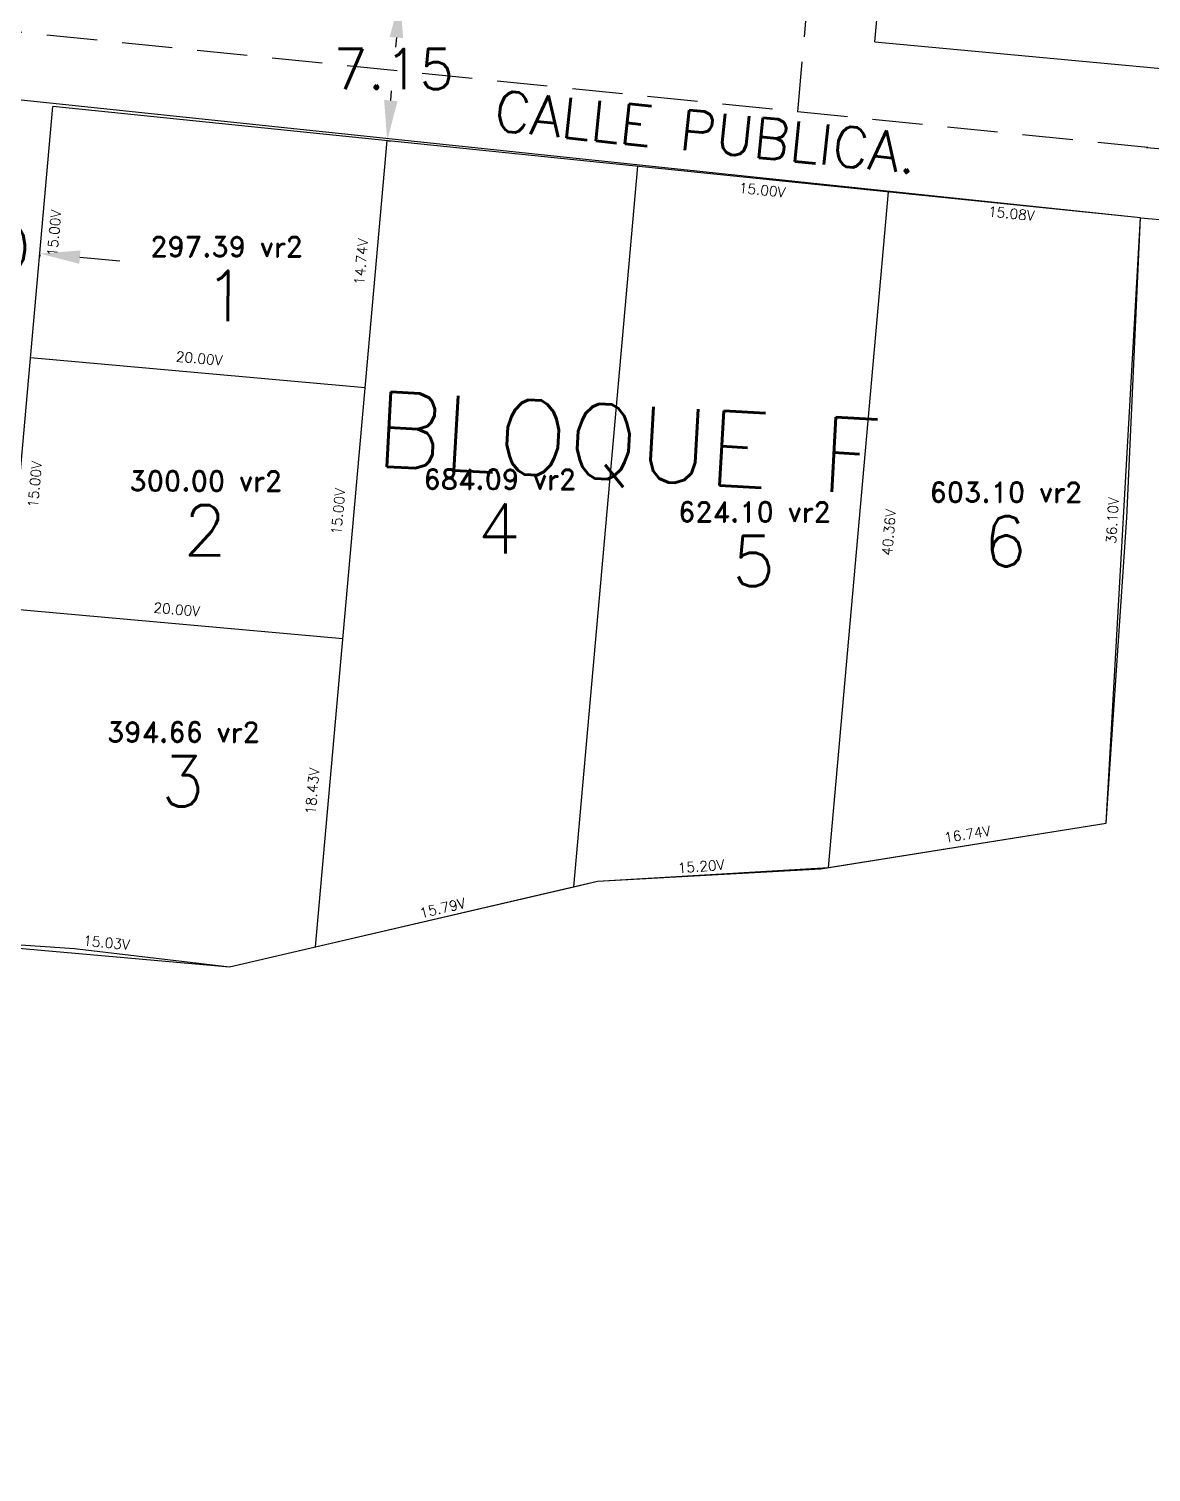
# Model space of a CAD drawing. Header units: metres. Extents: x 294898 to 295286, y 1620966 to 1622103.
# Drawn here: x 295088.7 to 295144.5, y 1621915.2 to 1621986.9 of the extents above; entities that cross this region are included whole.
import ezdxf
from ezdxf.enums import TextEntityAlignment as Align

# ---------------------------------------------------------------- set-up
doc = ezdxf.new("R2010")
doc.units = ezdxf.units.M
doc.linetypes.add('DASHED2', pattern=[0.375, 0.25, -0.125])
doc.layers.add('CVL_CUADCON_TIT', color=1, linetype='Continuous')
doc.layers.add('Medidas Numeracion', color=7, linetype='Continuous')
doc.styles.add('HUECA1', font='hueca1.shx')
doc.styles.get("Standard").update_dxf_attribs({"font": 'simplex.shx'})
doc.dimstyles.new('COTAS LOTES', dxfattribs={"dimscale": 0.25, "dimtxt": 2, "dimasz": 0.18, "dimexe": 0.18, "dimexo": 0.0625, "dimgap": 0.09, "dimtad": 0, "dimlfac": 1.1976, "dimzin": 0, "dimdsep": 46, "dimtxsty": 'Standard', "dimblk": 'NONE', "dimcen": 0, "dimse1": 1, "dimse2": 1, "dimsd1": 1, "dimsd2": 1, "dimadec": 0, "dimazin": 0, "dimtfac": 1, "dimtofl": 0, "dimtmove": 0, "dimatfit": 3, "dimldrblk": 'NONE', "dimfxl": 1, "dimtolj": 1, "dimtzin": 0, "dimarcsym": 0})
doc.dimstyles.get("Standard").update_dxf_attribs({"dimtxt": 0.18, "dimasz": 0.18, "dimexe": 0.18, "dimexo": 0.0625, "dimgap": 0.09, "dimtad": 0, "dimtih": 1, "dimtoh": 1, "dimdec": 4, "dimzin": 0, "dimdsep": 46, "dimtxsty": 'Standard', "dimcen": 0.09, "dimadec": 0, "dimazin": 0, "dimtfac": 1, "dimtdec": 4, "dimtofl": 0, "dimtmove": 0, "dimatfit": 3, "dimfxl": 1, "dimtolj": 1, "dimtzin": 0, "dimarcsym": 0})

# ---------------------------------------------------------------- blocks, each defined once
blk = doc.blocks.new('*D131')
at = {"layer": 'Defpoints', "color": 0, "transparency": 16777216}
for p in [(295089.878, 1621983.064, 769.142), (295090.493, 1621983.009), (295088.765, 1621970.589, 769.142)]:
    blk.add_point(p, dxfattribs=at)
at = {"color": 0, "transparency": 16777216, "insert": (295089.937, 1621976.771), "char_height": 0.5, "attachment_point": 5, "rotation": 84.90412}
blk.add_mtext('\\A1;15.00V', dxfattribs=at)
blk = doc.blocks.new('_None')
blk = doc.blocks.new('*D133')
at = {"layer": 'Defpoints', "color": 0, "transparency": 16777216}
for p in [(295105.741, 1621981.432), (295106.493, 1621981.365, 769.943), (295105.399, 1621969.105, 769.142)]:
    blk.add_point(p, dxfattribs=at)
at = {"color": 0, "transparency": 16777216, "insert": (295105.198, 1621975.344), "char_height": 0.5, "attachment_point": 5, "rotation": 84.90412}
blk.add_mtext('\\A1;14.74V', dxfattribs=at)
blk = doc.blocks.new('*D134')
at = {"layer": 'Defpoints', "color": 0, "transparency": 16777216}
for p in [(295088.765, 1621970.589, 769.142), (295105.461, 1621969.801), (295105.399, 1621969.105, 769.142)]:
    blk.add_point(p, dxfattribs=at)
at = {"color": 0, "transparency": 16777216, "insert": (295097.144, 1621970.543), "char_height": 0.5, "attachment_point": 5, "rotation": 354.90412}
blk.add_mtext('\\A1;20.00V', dxfattribs=at)
blk = doc.blocks.new('*D135')
at = {"layer": 'Defpoints', "color": 0, "transparency": 16777216}
for p in [(295105.399, 1621969.105, 769.142), (295103.499, 1621956.7), (295104.287, 1621956.63, 769.142)]:
    blk.add_point(p, dxfattribs=at)
at = {"color": 0, "transparency": 16777216, "insert": (295104.055, 1621962.938), "char_height": 0.5, "attachment_point": 5, "rotation": 84.90412}
blk.add_mtext('\\A1;15.00V', dxfattribs=at)
blk = doc.blocks.new('*D136')
at = {"layer": 'Defpoints', "color": 0, "transparency": 16777216}
for p in [(295088.765, 1621970.589, 769.142), (295087.653, 1621958.113, 769.142), (295088.419, 1621958.045)]:
    blk.add_point(p, dxfattribs=at)
at = {"color": 0, "transparency": 16777216, "insert": (295088.975, 1621964.282), "char_height": 0.5, "attachment_point": 5, "rotation": 84.90412}
blk.add_mtext('\\A1;15.00V', dxfattribs=at)
blk = doc.blocks.new('*D137')
at = {"layer": 'Defpoints', "color": 0, "transparency": 16777216}
for p in [(295087.653, 1621958.113, 769.142), (295104.349, 1621957.324), (295104.287, 1621956.63, 769.142)]:
    blk.add_point(p, dxfattribs=at)
at = {"color": 0, "transparency": 16777216, "insert": (295096.032, 1621958.066), "char_height": 0.5, "attachment_point": 5, "rotation": 354.90412}
blk.add_mtext('\\A1;20.00V', dxfattribs=at)
blk = doc.blocks.new('*D139')
at = {"layer": 'Defpoints', "color": 0, "transparency": 16777216}
for p in [(295086.177, 1621941.563, 769.142), (295098.719, 1621940.893), (295098.661, 1621940.316, 761.067)]:
    blk.add_point(p, dxfattribs=at)
at = {"color": 0, "transparency": 16777216, "insert": (295092.541, 1621941.51), "char_height": 0.5, "attachment_point": 5, "rotation": 354.2951}
blk.add_mtext('\\A1;15.03V', dxfattribs=at)
blk = doc.blocks.new('*D141')
at = {"layer": 'Defpoints', "color": 0, "transparency": 16777216}
for p in [(295103.454, 1621956.704), (295104.287, 1621956.63, 769.142), (295102.92, 1621941.305, 769.142)]:
    blk.add_point(p, dxfattribs=at)
at = {"color": 0, "transparency": 16777216, "insert": (295102.77, 1621949.042), "char_height": 0.5, "attachment_point": 5, "rotation": 84.90412}
blk.add_mtext('\\A1;18.43V', dxfattribs=at)
blk = doc.blocks.new('*D144')
at = {"layer": 'Defpoints', "color": 0, "transparency": 16777216}
for p in [(295115.66, 1621944.722), (295115.761, 1621944.288, 769.142), (295102.92, 1621941.305, 769.142)]:
    blk.add_point(p, dxfattribs=at)
at = {"color": 0, "transparency": 16777216, "insert": (295109.24, 1621943.231), "char_height": 0.5, "attachment_point": 5, "rotation": 13.07558}
blk.add_mtext('\\A1;15.79V', dxfattribs=at)
blk = doc.blocks.new('*D145')
at = {"layer": 'Defpoints', "color": 0, "transparency": 16777216}
for p in [(295128.381, 1621945.78), (295128.421, 1621945.245, 769.142), (295115.761, 1621944.288, 769.142)]:
    blk.add_point(p, dxfattribs=at)
at = {"color": 0, "transparency": 16777216, "insert": (295122.093, 1621945.304), "char_height": 0.5, "attachment_point": 5, "rotation": 4.32386}
blk.add_mtext('\\A1;15.20V', dxfattribs=at)
blk = doc.blocks.new('*D146')
at = {"layer": 'Defpoints', "color": 0, "transparency": 16777216}
for p in [(295142.141, 1621947.984), (295142.227, 1621947.441, 761.686), (295128.421, 1621945.245, 769.142)]:
    blk.add_point(p, dxfattribs=at)
at = {"color": 0, "transparency": 16777216, "insert": (295135.324, 1621946.899), "char_height": 0.5, "attachment_point": 5, "rotation": 9.03859}
blk.add_mtext('\\A1;16.74V', dxfattribs=at)
blk = doc.blocks.new('*D147')
at = {"layer": 'Defpoints', "color": 0, "transparency": 16777216}
for p in [(295143.394, 1621977.566), (295143.939, 1621977.535, 768.212), (295142.227, 1621947.441, 761.686)]:
    blk.add_point(p, dxfattribs=at)
at = {"color": 0, "transparency": 16777216, "insert": (295142.536, 1621962.488), "char_height": 0.5, "attachment_point": 5, "rotation": 86.74404}
blk.add_mtext('\\A1;36.10V', dxfattribs=at)
blk = doc.blocks.new('*D148')
at = {"layer": 'Defpoints', "color": 0, "transparency": 16777216}
for p in [(295131.415, 1621978.816, 769.142), (295132.928, 1621978.681), (295128.421, 1621945.245, 769.142)]:
    blk.add_point(p, dxfattribs=at)
at = {"color": 0, "transparency": 16777216, "insert": (295131.431, 1621961.895), "char_height": 0.5, "attachment_point": 5, "rotation": 84.90412}
blk.add_mtext('\\A1;40.36V', dxfattribs=at)
blk = doc.blocks.new('*D149')
at = {"layer": 'Defpoints', "color": 0, "transparency": 16777216}
for p in [(295118.954, 1621980.09, 769.142), (295131.415, 1621978.816, 769.142), (295131.359, 1621978.27)]:
    blk.add_point(p, dxfattribs=at)
at = {"color": 0, "transparency": 16777216, "insert": (295125.128, 1621978.908), "char_height": 0.5, "attachment_point": 5, "rotation": 354.16042}
blk.add_mtext('\\A1;15.00V', dxfattribs=at)
blk = doc.blocks.new('*D150')
at = {"layer": 'Defpoints', "color": 0, "transparency": 16777216}
for p in [(295131.415, 1621978.816, 769.142), (295143.893, 1621977.086), (295143.939, 1621977.535, 768.212)]:
    blk.add_point(p, dxfattribs=at)
at = {"color": 0, "transparency": 16777216, "insert": (295137.516, 1621977.739), "char_height": 0.5, "attachment_point": 5, "rotation": 354.16042}
blk.add_mtext('\\A1;15.08V', dxfattribs=at)
blk = doc.blocks.new('*D318')
at = {"color": 0, "lineweight": -2, "transparency": 16777216}
for p, q in [((295107.19, 1621988.479), (295107.307, 1621988.468)), ((295106.95, 1621986.492), (295106.907, 1621986.014)), ((295106.67, 1621983.357), (295106.713, 1621983.834)), ((295106.555, 1621981.359), (295106.672, 1621981.349))]:
    blk.add_line(p, q, dxfattribs=at)
at = {"color": 0, "transparency": 16777216}
for points in [[(295106.618, 1621986.522), (295107.282, 1621986.462), (295107.127, 1621988.484)], [(295106.338, 1621983.387), (295107.002, 1621983.327), (295106.493, 1621981.365)]]:
    blk.add_solid(points, dxfattribs=at)
at = {"layer": 'Defpoints', "color": 0, "transparency": 16777216}
for p in [(295107.127, 1621988.484, 769.142), (295106.493, 1621981.365, 769.142), (295106.493, 1621981.365)]:
    blk.add_point(p, dxfattribs=at)
at = {"color": 0, "transparency": 16777216, "insert": (295106.81, 1621984.924), "char_height": 2, "attachment_point": 5}
blk.add_mtext('\\A1;7.15', dxfattribs=at)
blk = doc.blocks.new('*D319')
at = {"color": 0, "lineweight": -2, "transparency": 16777216}
for p, q in [((295080.261, 1621976.552), (295078.269, 1621976.729)), ((295082.248, 1621976.312), (295082.237, 1621976.195)), ((295089.22, 1621975.69), (295089.21, 1621975.573)), ((295091.218, 1621975.575), (295093.21, 1621975.397))]:
    blk.add_line(p, q, dxfattribs=at)
at = {"color": 0, "transparency": 16777216}
for points in [[(295080.291, 1621976.884), (295080.232, 1621976.22), (295082.253, 1621976.374)], [(295091.247, 1621975.907), (295091.188, 1621975.243), (295089.226, 1621975.752)]]:
    blk.add_solid(points, dxfattribs=at)
at = {"layer": 'Defpoints', "color": 0, "transparency": 16777216}
for p in [(295082.253, 1621976.374, 769.142), (295089.226, 1621975.752, 769.142), (295089.226, 1621975.752)]:
    blk.add_point(p, dxfattribs=at)
at = {"color": 0, "transparency": 16777216, "insert": (295085.74, 1621976.063), "char_height": 2, "attachment_point": 5}
blk.add_mtext('\\A1;7.00', dxfattribs=at)
blk = doc.blocks.new('*D322')
at = {"layer": 'Defpoints', "color": 0, "transparency": 16777216}
for p in [(295135.463, 1622039.414, 769.142), (295196.827, 1622025.001, 769.142), (294948.109, 1620966.087)]:
    blk.add_point(p, dxfattribs=at)
at = {"color": 0, "transparency": 16777216, "insert": (294917.427, 1620973.293), "char_height": 0.5, "attachment_point": 5, "rotation": 346.78194}
blk.add_mtext('\\A1;75.49V', dxfattribs=at)
blk = doc.blocks.new('*D676')
at = {"layer": 'Defpoints', "color": 0, "transparency": 16777216}
for p in [(295132.888, 1622010.535, 769.142), (295130.725, 1621986.281, 769.142), (295131.168, 1621986.241)]:
    blk.add_point(p, dxfattribs=at)
at = {"color": 0, "transparency": 16777216, "insert": (295132.25, 1621998.368), "char_height": 0.5, "attachment_point": 5, "rotation": 84.90412}
blk.add_mtext('\\A1;29.16V', dxfattribs=at)

msp = doc.modelspace()

# ---------------------------------------------------------------- linework, layer by layer
at = {"color": 1, "linetype": 'DASHED2', "ltscale": 10}
msp.add_line((295126.9003, 1621982.7959, 769.142), (295132.4646, 1622045.1925, 769.142), dxfattribs=at)
for p, q in [((295130.725, 1621986.281, 769.142), (295135.4632, 1622039.4142, 769.142)), ((295130.725, 1621986.281, 774.533), (295194.478, 1621980.329, 774.533)), ((295086.1755, 1621941.5466, 769.142), (295089.8778, 1621983.0641, 769.142)), ((295102.9202, 1621941.3052, 769.142), (295106.4926, 1621981.3648, 769.142)), ((295115.7609, 1621944.2876, 769.142), (295118.9536, 1621980.0904, 769.142)), ((295128.4209, 1621945.2448, 769.142), (295131.4147, 1621978.8159, 769.142)), ((295088.7653, 1621970.5886, 769.142), (295105.3993, 1621969.1052, 769.142)), ((295087.6528, 1621958.1131, 769.142), (295104.2868, 1621956.6297, 769.142))]:
    msp.add_line(p, q)
at = {"color": 1, "linetype": 'DASHED2', "ltscale": 10, "flags": 128}
for points, elevation in [([(295144.2951, 1621981.0168), (295086.7066, 1621986.9067)], 769.943), ([(295144.2381, 1621981.0222), (295216.9066, 1621974.79)], 768.212)]:
    msp.add_lwpolyline(points, dxfattribs=dict(at, elevation=elevation))
at = {"flags": 128}
for points, elevation in [([(295143.939, 1621977.535), (295082.9276, 1621983.9339)], 768.212), ([(295143.939, 1621977.535), (295089.8778, 1621983.0641)], 769.943), ([(294995.4724, 1621899.4075), (295003.213, 1621899.609), (295021.565, 1621921.022), (295033.163, 1621927.008), (295052.613, 1621929.746), (295069.983, 1621938.272), (295079.737, 1621941.977), (295090.956, 1621941.227), (295098.661, 1621940.316), (295116.951, 1621944.564), (295128.045, 1621945.185), (295142.227, 1621947.441), (295143.258, 1621962.641), (295143.939, 1621977.535)], 774.533), ([(295079.737, 1621941.977), (295098.661, 1621940.316), (295102.9202, 1621941.3052), (295115.7609, 1621944.2876), (295116.951, 1621944.564), (295128.4209, 1621945.2448), (295142.227, 1621947.441), (295143.939, 1621977.535)], 768.212), ([(295143.939, 1621977.535), (295216.7108, 1621971.2939)], 768.212)]:
    msp.add_lwpolyline(points, dxfattribs=dict(at, elevation=elevation))

# ---------------------------------------------------------------- texts
at = {"insert": (295111.9499, 1621983.8695), "char_height": 2, "attachment_point": 1, "rotation": 354.107942}
msp.add_mtext_dynamic_manual_height_columns('CALLE PUBLICA.', width=70.512286, gutter_width=1, heights=[0], dxfattribs=at)
at = {"layer": 'CVL_CUADCON_TIT', "color": 5, "insert": (295106.0408, 1621968.9118, -769.142), "char_height": 3.71873, "attachment_point": 1, "rotation": 356.780747}
msp.add_mtext_dynamic_manual_height_columns('BLOQUE F', width=28.074819, gutter_width=18.5936, heights=[0], dxfattribs=at)
at = {"layer": 'Medidas Numeracion', "color": 0, "style": 'HUECA1'}
for s, p in [('297.39 vr2', (295098.5096, 1621976.0964, -774.533)), ('300.00 vr2', (295097.4746, 1621964.4545, -5.391)), ('684.09 vr2', (295112.0877, 1621964.5376, -774.533)), ('603.10 vr2', (295137.2428, 1621963.8967, -774.533)), ('624.10 vr2', (295124.746, 1621962.9178, -1543.675)), ('394.66 vr2', (295096.3621, 1621951.9791, -5.391))]:
    msp.add_text(s, height=1, rotation=359.947712, dxfattribs=at).set_placement(p, align=Align.MIDDLE)
at = {"layer": 'Medidas Numeracion', "color": 0}
for s, p in [('1', (295098.4714, 1621973.6501, -774.533)), ('4', (295112.0496, 1621962.0913, -774.533)), ('2', (295097.4364, 1621962.0083, -5.391)), ('6', (295137.2046, 1621961.4505, -774.533)), ('5', (295124.7078, 1621960.4716, -1543.675)), ('3', (295096.3239, 1621949.5328, -5.391))]:
    msp.add_text(s, height=2.5, rotation=359.947712, dxfattribs=at).set_placement(p, align=Align.MIDDLE)

# ---------------------------------------------------------------- dimensions: what is measured, and where the dimension line sits
for p1, p2, distance, picture, middle in [((295135.4632, 1622039.4142, 769.142), (295196.827, 1622025.001, 769.142), -1087.7316, '*D322', (294917.4269, 1620973.2933)), ((295132.8879, 1622010.535, 769.142), (295130.725, 1621986.281, 769.142), 0.4448, '*D676', (295132.2495, 1621998.3685)), ((295088.7653, 1621970.5886, 769.142), (295089.8778, 1621983.0641, 769.142), -0.6178, '*D131', (295089.9369, 1621976.7714)), ((295118.9536, 1621980.0904, 769.142), (295131.4147, 1621978.8159, 769.142), -0.5483, '*D149', (295125.1283, 1621978.9077)), ((295128.4209, 1621945.2448, 769.142), (295131.4147, 1621978.8159, 769.142), -1.519, '*D148', (295131.4308, 1621961.8954)), ((295088.7653, 1621970.5886, 769.142), (295087.6528, 1621958.1131, 769.142), 0.7692, '*D136', (295088.9753, 1621964.2825)), ((295088.7653, 1621970.5886, 769.142), (295105.3993, 1621969.1052, 769.142), 0.6984, '*D134', (295097.1443, 1621970.5425)), ((295105.3993, 1621969.1052, 769.142), (295104.2868, 1621956.6297, 769.142), -0.7909, '*D135', (295104.0553, 1621962.9377)), ((295087.6528, 1621958.1131, 769.142), (295104.2868, 1621956.6297, 769.142), 0.6971, '*D137', (295096.0317, 1621958.0657)), ((295102.9202, 1621941.3052, 769.142), (295104.2868, 1621956.6297, 769.142), 0.8364, '*D141', (295102.7704, 1621949.0418)), ((295102.9202, 1621941.3052, 769.142), (295115.7609, 1621944.2876, 769.142), 0.446, '*D144', (295109.2397, 1621943.2309))]:
    dim = msp.add_aligned_dim(p1=p1, p2=p2, distance=distance, dimstyle='COTAS LOTES', override={"dimpost": 'V'})
    dim.commit()
    dim.dimension.update_dxf_attribs({"geometry": picture, "text_midpoint": middle})
at = {"color": 5}
for p1, p2, picture, middle in [((295107.1274, 1621988.4841, 769.142), (295106.4926, 1621981.3648, 769.142), '*D318', (295106.81, 1621984.9244)), ((295082.2534, 1621976.374, 769.142), (295089.2258, 1621975.7522, 769.142), '*D319', (295085.7396, 1621976.0631))]:
    dim = msp.add_aligned_dim(p1=p1, p2=p2, distance=0, dimstyle='Standard', override={"dimtxt": 2, "dimasz": 2, "dimdec": 2}, dxfattribs=at)
    dim.commit()
    dim.dimension.update_dxf_attribs({"geometry": picture, "text_midpoint": middle})
for base, p1, p2, angle, picture, middle in [((295105.7413, 1621981.4318), (295105.3993, 1621969.1052, 769.142), (295106.4926, 1621981.3648, 769.943), 84.90412, '*D133', (295105.1984, 1621975.3442)), ((295143.8931, 1621977.0863), (295131.4147, 1621978.8159, 769.142), (295143.939, 1621977.535, 768.212), 354.160423, '*D150', (295137.5156, 1621977.7385)), ((295143.3939, 1621977.566), (295142.227, 1621947.441, 761.686), (295143.939, 1621977.535, 768.212), 86.744043, '*D147', (295142.5361, 1621962.488)), ((295142.1407, 1621947.9838), (295128.4209, 1621945.2448, 769.142), (295142.227, 1621947.441, 761.686), 9.038587, '*D146', (295135.324, 1621946.8994)), ((295128.3805, 1621945.7797), (295115.7609, 1621944.2876, 769.142), (295128.4209, 1621945.2448, 769.142), 4.323862, '*D145', (295122.0933, 1621945.3043)), ((295098.7186, 1621940.8928), (295086.177, 1621941.5632, 769.142), (295098.661, 1621940.316, 761.067), 354.295097, '*D139', (295092.5411, 1621941.5099))]:
    dim = msp.add_linear_dim(base=base, p1=p1, p2=p2, angle=angle, dimstyle='COTAS LOTES', override={"dimpost": 'V'})
    dim.commit()
    dim.dimension.update_dxf_attribs({"geometry": picture, "text_midpoint": middle, "dimtype": 161})

doc.saveas('drawing.dxf')
